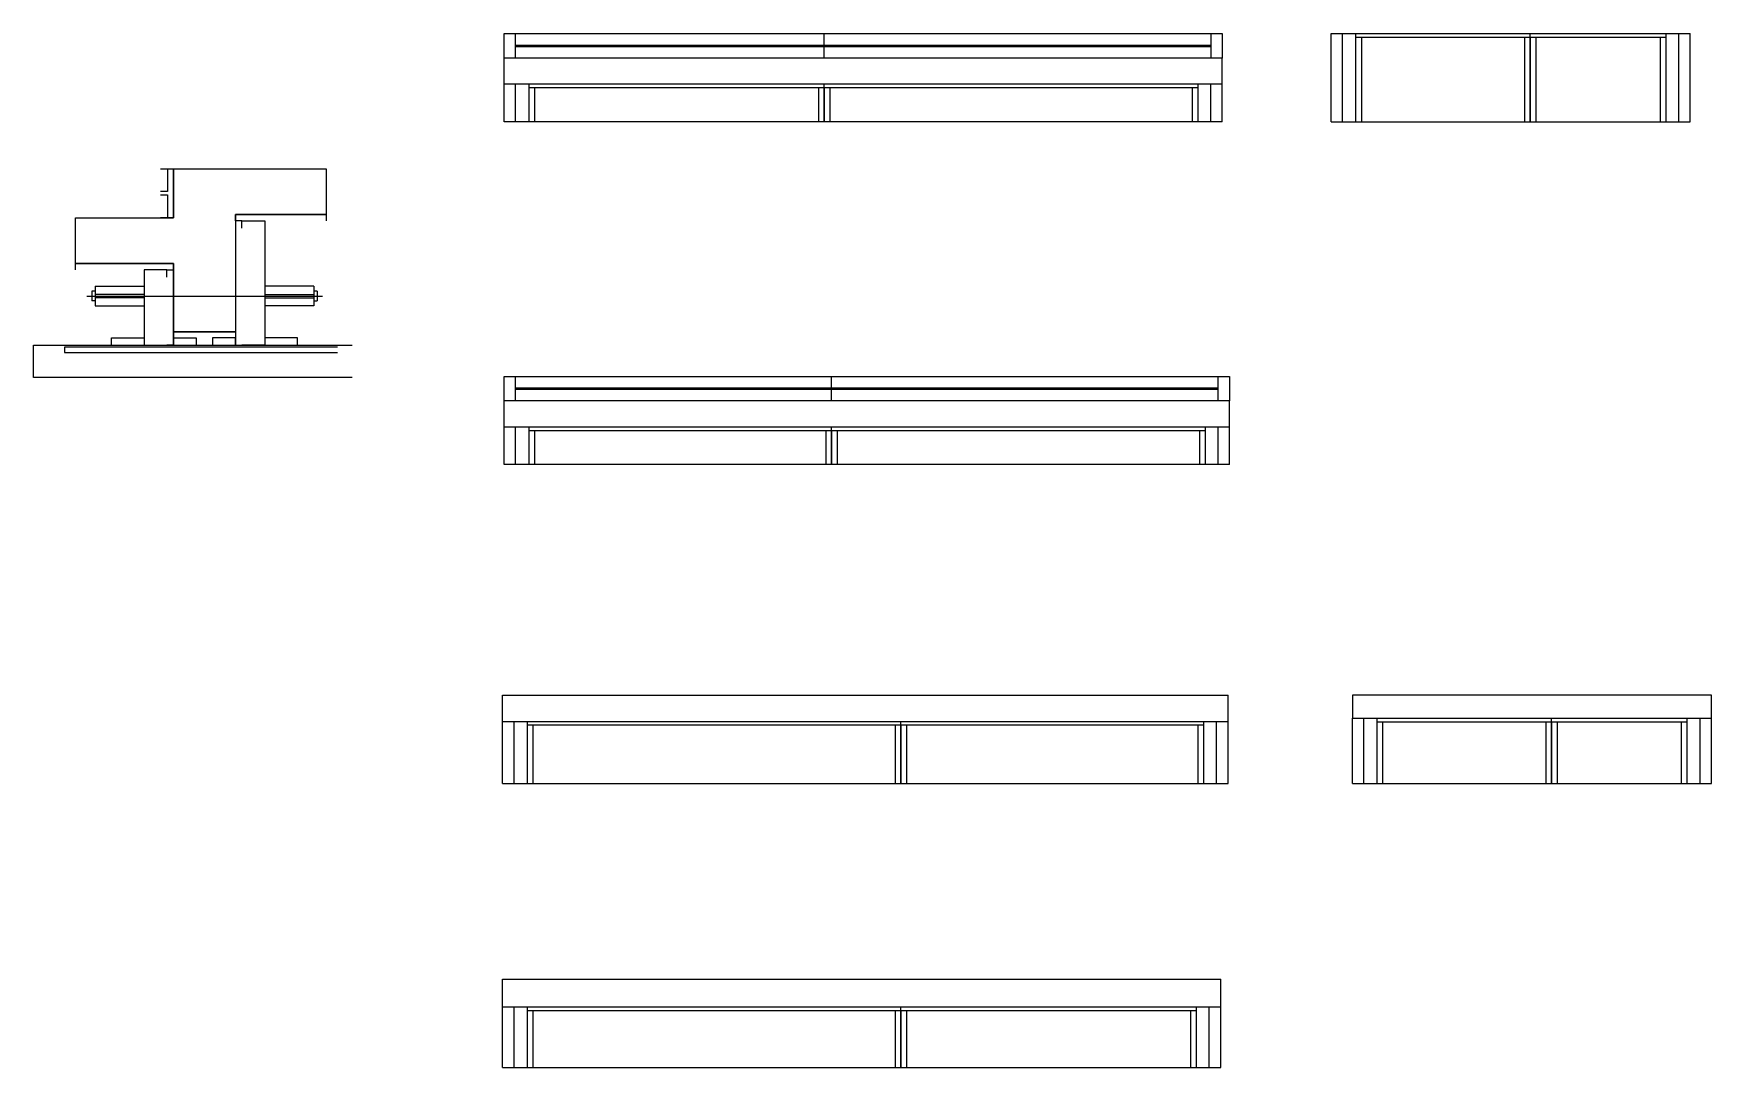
# Model space of a CAD drawing. Header units: metres. Extents: x 1733 to 2761, y 11651 to 12285.
import ezdxf

# ---------------------------------------------------------------- set-up
doc = ezdxf.new("R2010")
doc.units = ezdxf.units.M
for name, color, linetype in [('barrote', 7, 'Continuous'), ('CONCRETO', 7, 'Continuous'), ('COTA', 7, 'Continuous'), ('Madeira', 7, 'Continuous'), ('Painéis', 7, 'Continuous'), ('SARR_2.2x7', 7, 'Continuous'), ('SARR_3.5x7', 7, 'Continuous'), ('SCO-___-LAJ', 7, 'Continuous'), ('TENSOR', 7, 'Continuous')]:
    doc.layers.add(name, color=color, linetype=linetype)

msp = doc.modelspace()

# ---------------------------------------------------------------- linework, layer by layer
at = {"color": 7, "lineweight": 25}
for p, q in [((1769, 12127.1), (1769, 12121.1)), ((1771, 12127.1), (1769, 12127.1)), ((1771, 12130.1), (1771, 12118.1)), ((1771, 12130.1), (1801, 12130.1)), ((1801, 12125.1), (1771, 12125.1)), ((1801, 12123.1), (1771, 12123.1)), ((1905, 12130.1), (1875, 12130.1)), ((1875, 12125.1), (1905, 12125.1)), ((1875, 12123.1), (1905, 12123.1)), ((1905, 12130.1), (1905, 12118.1)), ((1907, 12127.1), (1905, 12127.1)), ((1907, 12127.1), (1907, 12121.1)), ((1771, 12121.1), (1769, 12121.1)), ((1771, 12118.1), (1801, 12118.1)), ((1905, 12118.1), (1875, 12118.1)), ((1905, 12121.1), (1907, 12121.1))]:
    msp.add_line(p, q, dxfattribs=at)
at = {"layer": 'barrote', "color": 7, "lineweight": 25}
msp.add_lwpolyline([(1928.5, 12074.1), (1733.3, 12074.1), (1733.3, 12094.1), (1928.5, 12094.1)], dxfattribs=at)
at = {"layer": 'CONCRETO', "color": 7, "lineweight": 25}
msp.add_lwpolyline([(1912.6, 12202.1), (1912.6, 12174.1), (1857, 12174.1), (1857, 12102.1), (1819, 12102.1), (1819, 12144.1), (1759, 12144.1), (1759, 12172.1), (1819, 12172.1), (1819, 12202.1), (1912.6, 12202.1)], dxfattribs=at)
at = {"layer": 'COTA', "color": 7, "lineweight": 25}
for p, q in [((2461.7, 12269.9), (2021.7, 12269.9)), ((2021.7, 12253.9), (2021.7, 12269.9)), ((2461.7, 12253.9), (2461.7, 12269.9)), ((2466.2, 12059.8), (2021.7, 12059.8)), ((2021.7, 12043.8), (2021.7, 12059.8)), ((2466.2, 12043.8), (2466.2, 12059.8)), ((2020.7, 11879.5), (2465.2, 11879.5)), ((2020.7, 11863.5), (2020.7, 11879.5)), ((2465.2, 11863.5), (2465.2, 11879.5)), ((2761.4, 11879.5), (2541.4, 11879.5)), ((2541.4, 11879.5), (2541.4, 11865.5)), ((2761.4, 11865.5), (2761.4, 11879.5)), ((2020.7, 11705.5), (2460.7, 11705.5)), ((2020.7, 11688.5), (2020.7, 11705.5)), ((2460.7, 11688.5), (2460.7, 11705.5))]:
    msp.add_line(p, q, dxfattribs=at)
at = {"layer": 'Madeira', "color": 7, "lineweight": 25}
for points in [[(1811, 12202.1), (1815.4, 12202.1), (1815.4, 12188.1), (1811, 12188.1)], [(1811, 12186.1), (1815.4, 12186.1), (1815.4, 12172.1), (1811, 12172.1)], [(1861, 12165.7), (1861, 12170.1), (1875, 12170.1), (1875, 12165.7)], [(1861, 12170.1), (1875, 12170.1), (1875, 12094.1), (1861, 12094.1)], [(1815, 12135.7), (1815, 12140.1), (1801, 12140.1), (1801, 12135.7)], [(1815, 12140.1), (1801, 12140.1), (1801, 12094.1), (1815, 12094.1)], [(1781, 12094.1), (1781, 12098.5), (1801, 12098.5), (1801, 12094.1)], [(1819, 12094.1), (1819, 12098.5), (1833, 12098.5), (1833, 12094.1)], [(1857, 12094.1), (1857, 12098.5), (1843, 12098.5), (1843, 12094.1)], [(1895, 12094.1), (1895, 12098.5), (1875, 12098.5), (1875, 12094.1)]]:
    msp.add_lwpolyline(points, dxfattribs=at)
at = {"layer": 'Painéis', "color": 7, "lineweight": 25}
for p, q in [((2021.7, 12269.9), (2021.7, 12284.9)), ((2021.7, 12284.9), (2461.7, 12284.9)), ((2217.7, 12269.9), (2217.7, 12284.9)), ((2461.7, 12284.9), (2461.7, 12269.9)), ((2528.4, 12284.9), (2748.4, 12284.9)), ((2528.4, 12230.9), (2528.4, 12284.9)), ((2650.4, 12230.9), (2650.4, 12284.9)), ((2748.4, 12230.9), (2748.4, 12284.9)), ((2461.7, 12269.9), (2021.7, 12269.9)), ((2461.7, 12253.9), (2021.7, 12253.9)), ((2021.7, 12230.9), (2021.7, 12253.9)), ((2217.7, 12230.9), (2217.7, 12253.9)), ((2461.7, 12230.9), (2461.7, 12253.9)), ((2461.7, 12230.9), (2021.7, 12230.9)), ((2528.4, 12230.9), (2748.4, 12230.9)), ((2021.7, 12059.8), (2021.7, 12074.8)), ((2021.7, 12074.8), (2466.2, 12074.8)), ((2222.2, 12059.8), (2222.2, 12074.8)), ((2466.2, 12074.8), (2466.2, 12059.8)), ((2466.2, 12059.8), (2021.7, 12059.8)), ((2466.2, 12043.8), (2021.7, 12043.8)), ((2021.7, 12020.8), (2021.7, 12043.8)), ((2222.2, 12020.8), (2222.2, 12043.8)), ((2466.2, 12020.8), (2466.2, 12043.8)), ((2466.2, 12020.8), (2021.7, 12020.8)), ((2541.4, 11865.5), (2761.4, 11865.5)), ((2541.4, 11825.5), (2541.4, 11865.5)), ((2663.4, 11825.5), (2663.4, 11865.5)), ((2761.4, 11825.5), (2761.4, 11865.5)), ((2020.7, 11863.5), (2465.2, 11863.5)), ((2020.7, 11825.5), (2020.7, 11863.5)), ((2264.7, 11825.5), (2264.7, 11863.5)), ((2465.2, 11825.5), (2465.2, 11863.5)), ((2020.7, 11825.5), (2465.2, 11825.5)), ((2541.4, 11825.5), (2761.4, 11825.5)), ((2020.7, 11688.5), (2460.7, 11688.5)), ((2020.7, 11651.5), (2020.7, 11688.5)), ((2264.7, 11651.5), (2264.7, 11688.5)), ((2460.7, 11651.5), (2460.7, 11688.5)), ((2020.7, 11651.5), (2460.7, 11651.5))]:
    msp.add_line(p, q, dxfattribs=at)
for points in [[(1815.4, 12202.1), (1819, 12202.1), (1819, 12172.1), (1815.4, 12172.1)], [(1857, 12170.1), (1857, 12174.1), (1912.6, 12174.1), (1912.6, 12170.1)], [(1861, 12170.1), (1857, 12170.1), (1857, 12094.1), (1861, 12094.1)], [(1759, 12140.1), (1759, 12144.1), (1819, 12144.1), (1819, 12140.1)], [(1815, 12140.1), (1819, 12140.1), (1819, 12094.1), (1815, 12094.1)], [(1819, 12098.5), (1819, 12102.1), (1857, 12102.1), (1857, 12098.5)]]:
    msp.add_lwpolyline(points, dxfattribs=at)
at = {"layer": 'SARR_2.2x7', "color": 7, "lineweight": 25}
for p, q in [((2028.7, 12269.9), (2028.7, 12284.9)), ((2028.7, 12277.9), (2454.7, 12277.9)), ((2454.7, 12276.9), (2028.7, 12276.9)), ((2454.7, 12284.9), (2454.7, 12269.9)), ((2535.4, 12230.9), (2535.4, 12284.9)), ((2543.4, 12282.7), (2650.4, 12282.7)), ((2650.4, 12282.7), (2733.4, 12282.7)), ((2741.4, 12230.9), (2741.4, 12284.9)), ((2028.7, 12230.9), (2028.7, 12253.9)), ((2217.7, 12251.7), (2036.7, 12251.7)), ((2446.7, 12251.7), (2217.7, 12251.7)), ((2454.7, 12230.9), (2454.7, 12253.9)), ((2028.7, 12059.8), (2028.7, 12074.8)), ((2459.2, 12059.8), (2459.2, 12074.8)), ((2028.7, 12067.8), (2459.2, 12067.8)), ((2459.2, 12066.8), (2028.7, 12066.8)), ((2028.7, 12020.8), (2028.7, 12043.8)), ((2222.2, 12041.6), (2036.7, 12041.6)), ((2451.2, 12041.6), (2222.2, 12041.6)), ((2459.2, 12020.8), (2459.2, 12043.8)), ((2548.4, 11825.5), (2548.4, 11865.5)), ((2754.4, 11825.5), (2754.4, 11865.5)), ((2027.7, 11825.5), (2027.7, 11863.5)), ((2035.7, 11861.3), (2264.7, 11861.3)), ((2264.7, 11861.3), (2450.2, 11861.3)), ((2458.2, 11825.5), (2458.2, 11863.5)), ((2556.4, 11863.3), (2663.4, 11863.3)), ((2663.4, 11863.3), (2746.4, 11863.3)), ((2027.7, 11651.5), (2027.7, 11688.5)), ((2035.7, 11686.3), (2264.7, 11686.3)), ((2264.7, 11686.3), (2445.7, 11686.3)), ((2453.7, 11651.5), (2453.7, 11688.5))]:
    msp.add_line(p, q, dxfattribs=at)
at = {"layer": 'SARR_3.5x7', "color": 7, "lineweight": 25}
for p, q in [((2543.4, 12284.9), (2543.4, 12230.9)), ((2546.9, 12282.7), (2546.9, 12230.9)), ((2646.9, 12282.7), (2646.9, 12230.9)), ((2650.4, 12282.7), (2650.4, 12230.9)), ((2653.9, 12282.7), (2653.9, 12230.9)), ((2729.9, 12282.7), (2729.9, 12230.9)), ((2733.4, 12284.9), (2733.4, 12230.9)), ((2036.7, 12253.9), (2036.7, 12230.9)), ((2040.2, 12251.7), (2040.2, 12230.9)), ((2214.2, 12251.7), (2214.2, 12230.9)), ((2217.7, 12251.7), (2217.7, 12230.9)), ((2221.2, 12251.7), (2221.2, 12230.9)), ((2443.2, 12251.7), (2443.2, 12230.9)), ((2446.7, 12253.9), (2446.7, 12230.9)), ((2040.2, 12230.9), (2036.7, 12230.9)), ((2217.7, 12230.9), (2214.2, 12230.9)), ((2221.2, 12230.9), (2217.7, 12230.9)), ((2446.7, 12230.9), (2443.2, 12230.9)), ((2543.4, 12230.9), (2546.9, 12230.9)), ((2646.9, 12230.9), (2650.4, 12230.9)), ((2650.4, 12230.9), (2653.9, 12230.9)), ((2729.9, 12230.9), (2733.4, 12230.9)), ((2036.7, 12043.8), (2036.7, 12020.8)), ((2040.2, 12041.6), (2040.2, 12020.8)), ((2218.7, 12041.6), (2218.7, 12020.8)), ((2222.2, 12041.6), (2222.2, 12020.8)), ((2225.7, 12041.6), (2225.7, 12020.8)), ((2447.7, 12041.6), (2447.7, 12020.8)), ((2451.2, 12043.8), (2451.2, 12020.8)), ((2040.2, 12020.8), (2036.7, 12020.8)), ((2222.2, 12020.8), (2218.7, 12020.8)), ((2225.7, 12020.8), (2222.2, 12020.8)), ((2451.2, 12020.8), (2447.7, 12020.8)), ((2556.4, 11865.5), (2556.4, 11825.5)), ((2746.4, 11865.5), (2746.4, 11825.5)), ((2035.7, 11863.5), (2035.7, 11825.5)), ((2039.2, 11861.3), (2039.2, 11825.5)), ((2261.2, 11861.3), (2261.2, 11825.5)), ((2264.7, 11861.3), (2264.7, 11825.5)), ((2268.2, 11861.3), (2268.2, 11825.5)), ((2446.7, 11861.3), (2446.7, 11825.5)), ((2450.2, 11863.5), (2450.2, 11825.5)), ((2559.9, 11863.3), (2559.9, 11825.5)), ((2659.9, 11863.3), (2659.9, 11825.5)), ((2663.4, 11863.3), (2663.4, 11825.5)), ((2666.9, 11863.3), (2666.9, 11825.5)), ((2742.9, 11863.3), (2742.9, 11825.5)), ((2035.7, 11825.5), (2039.2, 11825.5)), ((2261.2, 11825.5), (2264.7, 11825.5)), ((2264.7, 11825.5), (2268.2, 11825.5)), ((2446.7, 11825.5), (2450.2, 11825.5)), ((2556.4, 11825.5), (2559.9, 11825.5)), ((2659.9, 11825.5), (2663.4, 11825.5)), ((2663.4, 11825.5), (2666.9, 11825.5)), ((2742.9, 11825.5), (2746.4, 11825.5)), ((2035.7, 11688.5), (2035.7, 11651.5)), ((2039.2, 11686.3), (2039.2, 11651.5)), ((2261.2, 11686.3), (2261.2, 11651.5)), ((2264.7, 11686.3), (2264.7, 11651.5)), ((2268.2, 11686.3), (2268.2, 11651.5)), ((2442.2, 11686.3), (2442.2, 11651.5)), ((2445.7, 11688.5), (2445.7, 11651.5)), ((2035.7, 11651.5), (2039.2, 11651.5)), ((2261.2, 11651.5), (2264.7, 11651.5)), ((2264.7, 11651.5), (2268.2, 11651.5)), ((2442.2, 11651.5), (2445.7, 11651.5))]:
    msp.add_line(p, q, dxfattribs=at)
at = {"layer": 'SCO-___-LAJ', "color": 7, "lineweight": 25}
msp.add_lwpolyline([(1919.5, 12092.8), (1752.2, 12092.8), (1752.2, 12089.6), (1919.5, 12089.6)], dxfattribs=at)
at = {"layer": 'TENSOR', "color": 7, "lineweight": 25}
msp.add_line((1766, 12124.1), (1910.3, 12124.1), dxfattribs=at)

doc.saveas('drawing.dxf')
